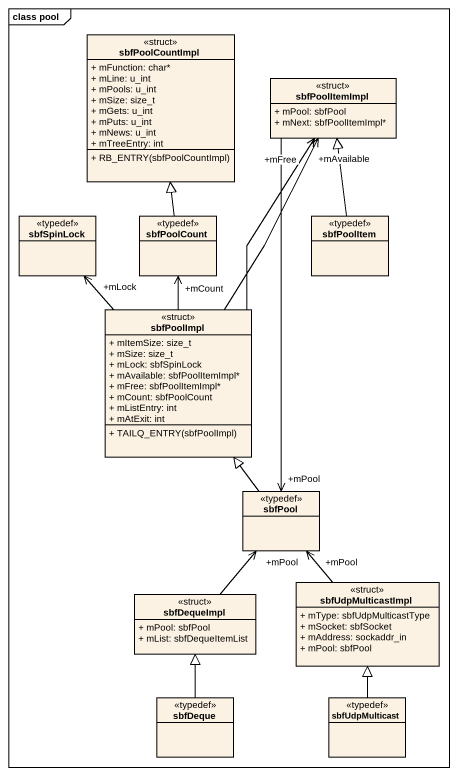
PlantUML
@startuml
mainframe class pool
hide circle
hide empty members
skinparam classAttributeIconSize 0
class sbfPoolCountImpl <<struct>> {
  + mFunction: char*
  + mLine: u_int
  + mPools: u_int
  + mSize: size_t
  + mGets: u_int
  + mPuts: u_int
  + mNews: u_int
  + mTreeEntry: int
  + RB_ENTRY(sbfPoolCountImpl)
}
class sbfPoolItemImpl <<struct>> {
  + mPool: sbfPool
  + mNext: sbfPoolItemImpl*
}
class sbfSpinLock <<typedef>>
class sbfPoolCount <<typedef>>
class sbfPoolItem <<typedef>>
class sbfPoolImpl <<struct>> {
  + mItemSize: size_t
  + mSize: size_t
  + mLock: sbfSpinLock
  + mAvailable: sbfPoolItemImpl*
  + mFree: sbfPoolItemImpl*
  + mCount: sbfPoolCount
  + mListEntry: int
  + mAtExit: int
  + TAILQ_ENTRY(sbfPoolImpl)
}
class sbfPool <<typedef>>
class sbfDequeImpl <<struct>> {
  + mPool: sbfPool
  + mList: sbfDequeItemList
}
class sbfUdpMulticastImpl <<struct>> {
  + mType: sbfUdpMulticastType
  + mSocket: sbfSocket
  + mAddress: sockaddr_in
  + mPool: sbfPool
}
class sbfDeque <<typedef>>
class sbfUdpMulticast <<typedef>>
sbfPoolItemImpl --> "+mPool" sbfPool
sbfPoolCount -up-|> sbfPoolCountImpl
sbfPoolItem -up-|> sbfPoolItemImpl
sbfPoolImpl -up-> "+mAvailable" sbfPoolItemImpl
sbfPoolImpl -up-> "+mFree" sbfPoolItemImpl
sbfPoolImpl -up-> "+mLock" sbfSpinLock
sbfPoolImpl -up-> "+mCount" sbfPoolCount
sbfPool -up-|> sbfPoolImpl
sbfDequeImpl -up-> "+mPool" sbfPool
sbfUdpMulticastImpl -up-> "+mPool" sbfPool
sbfDeque -up-|> sbfDequeImpl
sbfUdpMulticast -up-|> sbfUdpMulticastImpl
@enduml
